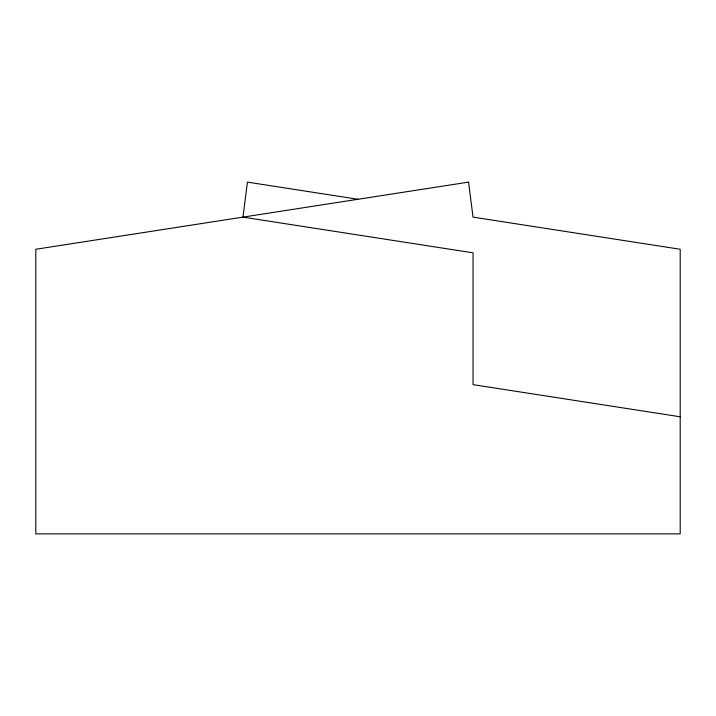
<?xml version="1.0" encoding="UTF-8"?>
<svg xmlns="http://www.w3.org/2000/svg" width="716" height="716" viewBox="0 0 716 716"><rect width="100%" height="100%" fill="white"/><g stroke="black" fill="none" stroke-linecap="round" stroke-linejoin="round"><path stroke-width="1.07" d="M358.6 199.37L247.45 182.124L242.957 217.127L473.043 252.829L473.043 384.644L680.2 416.793M468.55 182.124L35.8 249.266L35.8 533.876L680.2 533.876L680.2 249.266L473.043 217.127L468.55 182.124"/></g></svg>
